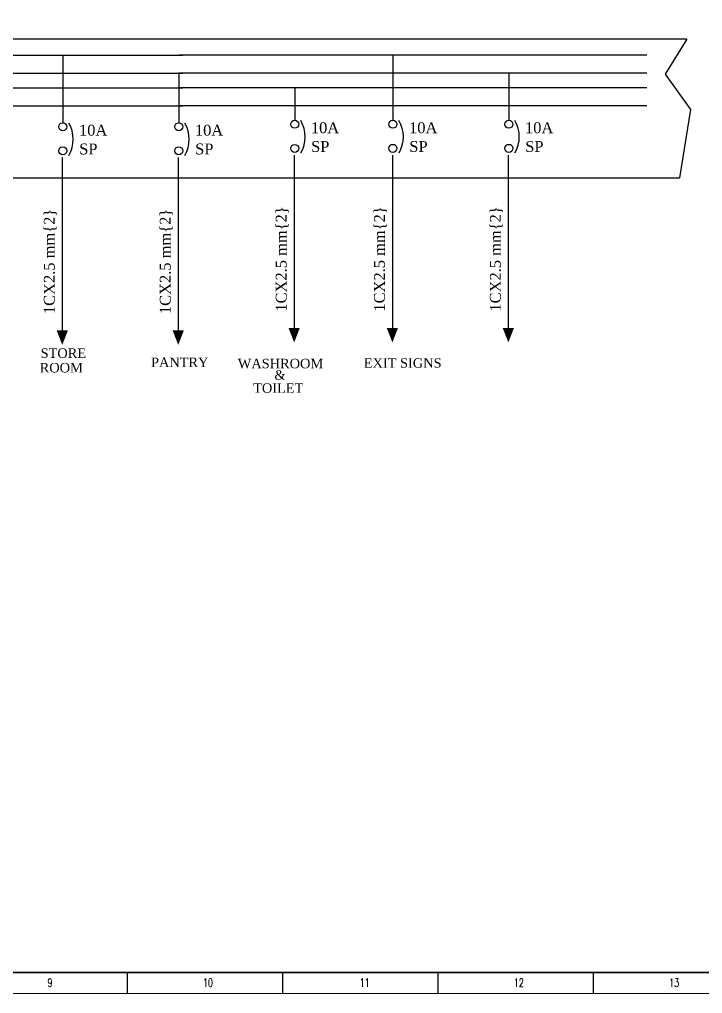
# Model space of a CAD drawing. Header units: inches. Extents: x 62 to 3150, y -3 to 634.
# Drawn here: x 2716.5 to 2963.9, y -3.2 to 349.5 of the extents above; entities that cross this region are included whole.
import ezdxf

# ---------------------------------------------------------------- set-up
doc = ezdxf.new("R2010")
doc.units = ezdxf.units.IN
doc.header["$MEASUREMENT"] = 0
doc.styles.add('B', font='times.ttf')
doc.styles.add('TEG BORDER', font='txt_qlt.shx', dxfattribs={"width": 0.7, "bigfont": 'hztxt.shx'})

# ---------------------------------------------------------------- blocks, each defined once
blk = doc.blocks.new('252 BORDER A2')
at = {"linetype": 'Continuous'}
blk.add_line((5, 5), (489, 5), dxfattribs=at)
for p, q in [((334.12, 0), (334.12, 5)), ((371.25, 0), (371.25, 5)), ((408.37, 0), (408.37, 5)), ((445.5, 0), (445.5, 5))]:
    blk.add_line(p, q)
at = {"color": 5, "lineweight": 15}
blk.add_lwpolyline([(0, 420), (594, 420), (594, 0), (0, 0)], close=True, dxfattribs=at)
blk.add_lwpolyline([(5, 415), (589, 415), (589, 5), (5, 5)], close=True)
at = {"char_height": 2, "width": 2, "attachment_point": 7, "style": 'TEG BORDER'}
for s, insert in [('9', (315.05, 1.59)), ('\\pi2.2204e-016;10', (352.17, 1.59)), ('\\pi0.3;11', (389.3, 1.59)), ('\\pi2.2204e-016;12', (426.42, 1.59)), ('\\pi2.2204e-016;13', (463.55, 1.59))]:
    blk.add_mtext(s, dxfattribs=dict(at, insert=insert))

msp = doc.modelspace()

# ---------------------------------------------------------------- linework, layer by layer
at = {"ltscale": 0.01}
for p, q in [((2958.23, 342.38), (2592.77, 342.38)), ((2297.31, 292.18), (2955.63, 292.2))]:
    msp.add_line(p, q, dxfattribs=at)
for p, q in [((2305.36, 336.57), (2775.66, 336.57)), ((2732.2, 336.57), (2732.2, 312.11)), ((2732.2, 336.57), (2732.2, 312.11)), ((2943.8, 336.57), (2774.2, 336.57)), ((2851.76, 336.57), (2851.76, 313)), ((2851.76, 336.57), (2851.76, 313)), ((2305.36, 330.08), (2775.66, 330.08)), ((2774.2, 330.08), (2774.2, 312.11)), ((2943.8, 330.08), (2774.2, 330.08)), ((2893.76, 330.08), (2893.76, 313)), ((2893.76, 330.08), (2893.76, 313)), ((2305.36, 324.75), (2775.66, 324.74)), ((2943.8, 324.74), (2774.2, 324.74)), ((2816.2, 324.74), (2816.2, 313)), ((2816.2, 324.74), (2816.2, 313)), ((2305.36, 318.26), (2775.66, 318.25)), ((2943.8, 318.25), (2774.2, 318.25)), ((2816, 300.4), (2816, 236.99)), ((2816, 300.4), (2816, 236.99)), ((2851.57, 300.4), (2851.57, 236.99)), ((2851.57, 300.4), (2851.57, 236.99)), ((2893.57, 300.4), (2893.57, 236.99)), ((2893.57, 300.4), (2893.57, 236.99)), ((2732.01, 299.51), (2732.01, 236.1)), ((2732.01, 299.51), (2732.01, 236.1)), ((2774.01, 299.51), (2774.01, 236.1)), ((2774.01, 299.51), (2774.01, 236.1))]:
    msp.add_line(p, q)
msp.add_lwpolyline([(2958.23, 342.38), (2950.37, 329.7), (2959.58, 316.93), (2955.63, 292.2)])
for points in [[(2732.01, 231.65, 0, 4.07, 0), (2732.01, 236.88, 4.07, 4.07, 0)], [(2732.01, 231.65, 0, 4.07, 0), (2732.01, 236.88, 4.07, 4.07, 0)], [(2774.01, 231.65, 0, 4.07, 0), (2774.01, 236.88, 4.07, 4.07, 0)], [(2774.01, 231.65, 0, 4.07, 0), (2774.01, 236.88, 4.07, 4.07, 0)], [(2816, 232.54, 0, 4.07, 0), (2816, 237.77, 4.07, 4.07, 0)], [(2816, 232.54, 0, 4.07, 0), (2816, 237.77, 4.07, 4.07, 0)], [(2851.57, 232.54, 0, 4.07, 0), (2851.57, 237.78, 4.07, 4.07, 0)], [(2851.57, 232.54, 0, 4.07, 0), (2851.57, 237.78, 4.07, 4.07, 0)], [(2893.57, 232.54, 0, 4.07, 0), (2893.57, 237.78, 4.07, 4.07, 0)], [(2893.57, 232.54, 0, 4.07, 0), (2893.57, 237.78, 4.07, 4.07, 0)]]:
    msp.add_lwpolyline(points, format="xyseb")
for centre in [(2732.2, 310.65), (2732.2, 310.65), (2774.2, 310.65), (2774.2, 310.65), (2816.2, 311.54), (2816.2, 311.54), (2851.76, 311.54), (2851.76, 311.54), (2893.76, 311.54), (2893.76, 311.54), (2732.2, 301.93), (2732.2, 301.93), (2774.2, 301.93), (2774.2, 301.93), (2816.2, 302.82), (2816.2, 302.82), (2851.76, 302.83), (2851.76, 302.83), (2893.76, 302.83), (2893.76, 302.83)]:
    msp.add_circle(centre, 1.45)
for centre in [(2724.39, 306.07), (2724.39, 306.07), (2766.39, 306.07), (2766.39, 306.07), (2808.39, 306.96), (2808.39, 306.96), (2843.96, 306.96), (2843.96, 306.96), (2885.96, 306.96), (2885.96, 306.96)]:
    msp.add_arc(centre, 11.59, 329.9146, 30.5749)

# ---------------------------------------------------------------- block references
at = {"xscale": 1.5163271442, "yscale": 1.5163271442, "zscale": 1.5163271442}
msp.add_blockref('252 BORDER A2', (2248.94, -3.19), dxfattribs=at)

# ---------------------------------------------------------------- texts
at = {"style": 'B'}
for s, height, p in [('10A', 3.942, (2738.06, 307.43)), ('10A', 3.942, (2738.06, 307.43)), ('10A', 3.942, (2780.05, 307.43)), ('10A', 3.942, (2822.05, 308.32)), ('10A', 3.942, (2822.05, 308.32)), ('10A', 3.942, (2857.62, 308.32)), ('10A', 3.942, (2857.62, 308.32)), ('10A', 3.942, (2899.62, 308.32)), ('10A', 3.942, (2899.62, 308.32)), ('SP', 3.942, (2738.15, 300.63)), ('SP', 3.942, (2738.15, 300.63)), ('SP', 3.942, (2780.15, 300.63)), ('SP', 3.942, (2822.15, 301.52)), ('SP', 3.942, (2822.15, 301.52)), ('SP', 3.942, (2857.72, 301.53)), ('SP', 3.942, (2857.72, 301.53)), ('SP', 3.942, (2899.71, 301.53)), ('SP', 3.942, (2899.71, 301.53)), ('STORE', 3.444, (2724.16, 226.95)), ('PANTRY', 3.444, (2764.14, 223.63)), ('WASHROOM', 3.444, (2795.59, 223.19)), ('EXIT SIGNS', 3.444, (2841.21, 223.39)), ('ROOM', 3.444, (2723.84, 221.69)), ('&', 3.44, (2808.85, 219.03)), ('TOILET', 3.444, (2801.14, 214.31))]:
    msp.add_text(s, height=height, dxfattribs=at).set_placement(p)
for p in [(2729.28, 242.81), (2729.28, 242.81), (2771.28, 242.81), (2771.28, 242.81), (2813.28, 243.7), (2813.28, 243.7), (2848.85, 243.71), (2848.85, 243.71), (2890.85, 243.71), (2890.85, 243.71)]:
    msp.add_text('1CX2.5 mm{2}', height=3.9424, rotation=90, dxfattribs=at).set_placement(p)

doc.saveas('drawing.dxf')
